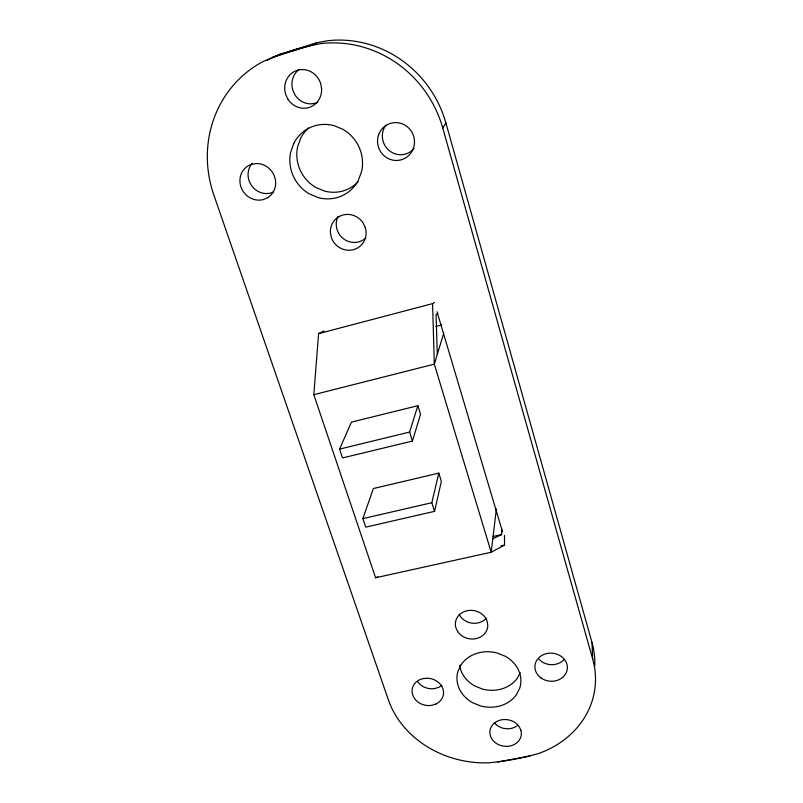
<?xml version="1.0" encoding="UTF-8"?>
<svg xmlns="http://www.w3.org/2000/svg" width="803" height="803" viewBox="0 0 803 803"><rect width="100%" height="100%" fill="white"/><g stroke="black" fill="none" stroke-linecap="round" stroke-linejoin="round"><path stroke-width="1.2" d="M504.465 535.42L504.545 545.086L491.195 552.243L375.583 577.759L313.822 394.685L318.6 333.636L324 331.017M496.364 509.022L491.195 552.243L434.313 364.14L432.566 303.614L434.533 302.4M434.564 511.35L441.359 481.388L438.799 473.128L373.335 488.545L362.896 518.638L365.746 527.139L434.564 511.35L431.843 502.708L438.799 473.128M412.441 441.048L420.531 414.258L417.871 405.696L351.433 422.127L339.579 449.108L342.54 457.941L412.441 441.048L409.61 432.064L417.871 405.696M443.788 333.094L434.313 364.14L313.822 394.685M520.163 672.653L517.433 678.043A31.367 27.182 8.6 0 1 482.272 689.004L474.824 685.983A31.367 27.182 8.6 0 1 459.587 665.476M442.754 127.988A113.755 108.736 61.6 0 0 321.381 43.513C301.125 47.267 281.18 53.47 262.38 61.891A113.484 107.893 59.6 0 0 213.769 194.768L388.371 699.845A96.561 83.181 9.2 0 0 488.314 762.85C505.388 761.324 522.402 758.183 538.863 753.415A96.932 83.602 8.2 0 0 592.674 658.942L442.754 127.988L445.916 123.04A110.914 106.137 63 0 0 327.765 40.712L316.794 42.77L280.257 54.162L272.659 57.304L310.129 45.61L316.794 42.77M437.866 313.391L436.059 314.625L437.314 354.274M492.811 538.743L501.614 534.597L501.584 528.444M280.257 54.162L270.23 58.649A110.643 105.334 60.8 0 0 266.977 60.486M273.181 192.017L271.153 192.921A18.218 17.074 56.2 0 1 251.068 184.82A18.218 17.074 56.2 0 1 252.272 163.25M291.338 51.472L298.475 48.481M375.583 577.759L377.781 576.845M318.6 333.636L432.566 303.614M435.828 326.49L441.851 324.924M339.579 449.108L409.61 432.064M362.896 518.638L431.843 502.708M493.092 536.494L501.614 534.597M500.901 545.889L504.545 545.086M497.76 762.007L529.85 756.014M459.236 614.225L460.049 615.931A15.909 14.032 9.6 0 0 486.327 618.169M437.043 311.835L502.497 531.817M445.916 123.04L592.052 642.681A94.774 82.197 8.1 0 1 594.742 665.767M592.052 642.681L592.674 658.942M517.784 725.33A15.468 13.159 7.9 0 1 494.307 722.73M365.676 238.089A17.817 17.134 48.4 0 1 337.049 229.678L336.236 225.161A17.817 17.134 48.4 0 1 338.123 216.378M414.127 148.425A18.529 17.957 72.6 0 1 389.284 150.643A18.529 17.957 72.6 0 1 385.741 125.198M357.997 181.9A36.717 35.051 61.6 0 1 324.352 191.024L315.76 187.42A36.717 35.051 61.6 0 1 297.612 146.839L300.744 138.036A36.717 35.051 61.6 0 1 308.513 128.008M563.826 659.775A15.889 13.812 5 0 1 538.713 658.851M441.921 685.23A15.498 13.36 12 0 1 438.779 687.248L435.116 688.452A15.498 13.36 12 0 1 417.67 681.657M317.717 102.292A18.991 17.867 69.8 0 1 294.912 94.764L292.854 90.267A18.991 17.867 69.8 0 1 299.007 69.53M293.838 143.285L290.646 152.309A37.661 35.904 60.3 0 0 309.336 193.894L318.149 197.578A37.661 35.904 60.3 0 0 358.168 180.645L361.541 171.722A37.661 35.904 60.3 0 0 343.182 129.464L334.199 125.68A37.661 35.904 60.3 0 0 293.838 143.285M461.183 664.593L458.011 671.167A32.08 27.643 8.7 0 0 472.796 702.806L480.425 705.877A32.08 27.643 8.7 0 0 516.359 694.796L519.671 688.291A32.08 27.643 8.7 0 0 505.167 656.232L497.408 653.08A32.08 27.643 8.7 0 0 461.183 664.593M267.78 197.638L263.615 199.485A18.69 17.475 55.3 0 1 240.9 186.768A18.69 17.475 55.3 0 1 251.861 164.234L256.458 163.541A18.69 17.475 55.3 0 1 274.676 176.941A18.69 17.475 55.3 0 1 267.78 197.638M435.969 704.02L432.215 705.245A15.849 13.581 12.1 0 1 412.692 694.916A15.849 13.581 12.1 0 1 423.322 678.555L427.397 678.214A15.849 13.581 12.1 0 1 442.925 688.884A15.849 13.581 12.1 0 1 435.969 704.02M457.65 631.499L455.974 628.016A16.281 14.283 9.7 0 1 467.185 610.722A16.281 14.283 9.7 0 1 487.21 621.462L487.792 625.206A16.281 14.283 9.7 0 1 475.948 638.656A16.281 14.283 9.7 0 1 457.65 631.499M520.836 730.088L519.26 726.775A15.809 13.38 8 0 0 501.474 719.829A15.809 13.38 8 0 0 489.84 732.416L490.402 735.899A15.809 13.38 8 0 0 509.724 746.047A15.809 13.38 8 0 0 520.836 730.088M287.775 98.94L285.657 94.332A19.493 18.318 68.8 0 1 297.311 70.313A19.493 18.318 68.8 0 1 320.708 83.642L321.601 88.651A19.493 18.318 68.8 0 1 308.984 107.502A19.493 18.318 68.8 0 1 287.775 98.94M365.295 227.661L363.317 223.324A18.268 17.536 47.1 0 0 342.791 215.043A18.268 17.536 47.1 0 0 330.394 232.539L331.237 237.156A18.268 17.536 47.1 0 0 353.671 249.623A18.268 17.536 47.1 0 0 365.295 227.661M378.775 134.362A19.001 18.419 70.7 0 0 398.87 160.299A19.001 18.419 70.7 0 0 410.403 129.935A19.001 18.419 70.7 0 0 378.775 134.362M540.971 677.933A16.261 14.052 5.2 0 0 567.189 669.702A16.261 14.052 5.2 0 0 545.257 653.953A16.261 14.052 5.2 0 0 540.971 677.933"/></g></svg>
